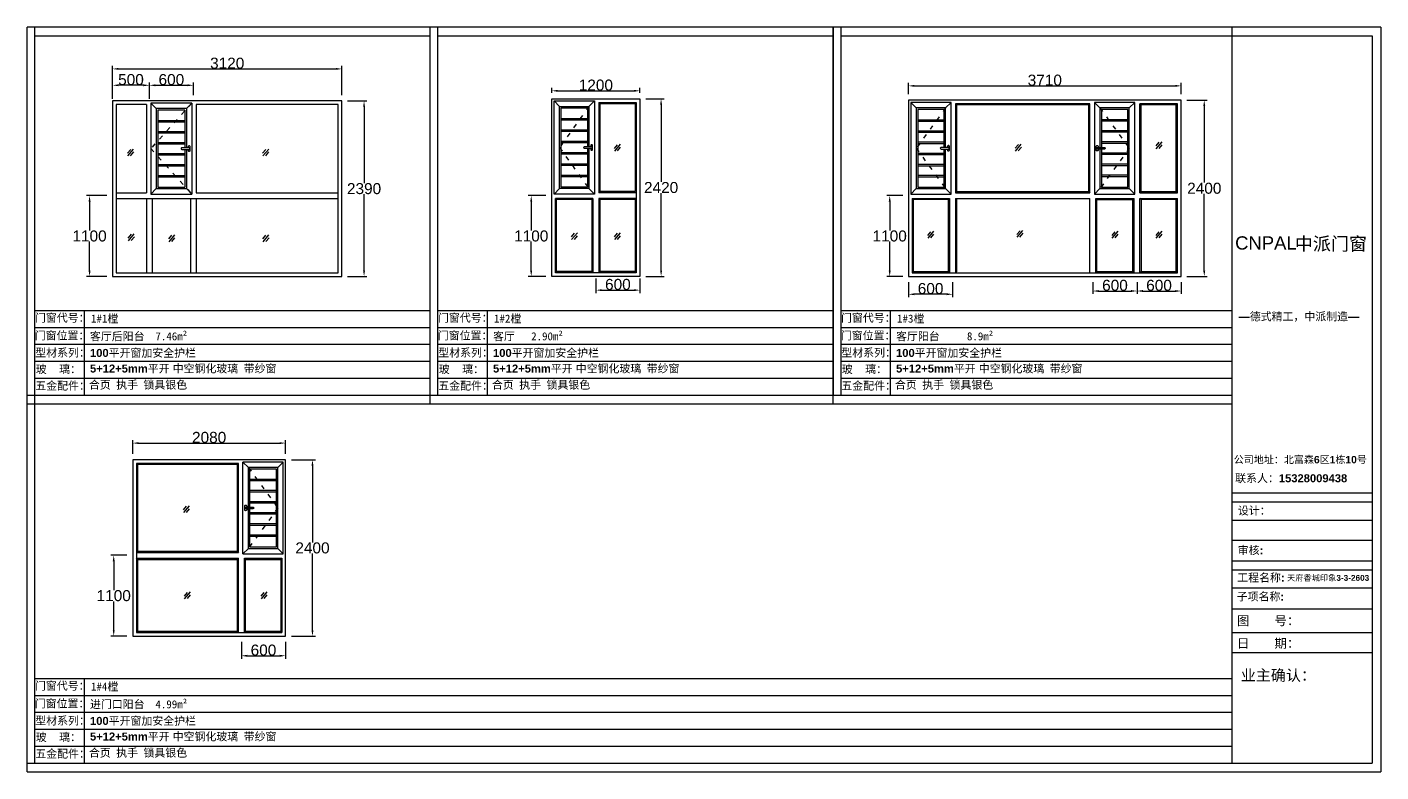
# Model space of a CAD drawing. Header units: inches. Extents: x -138455 to 599497, y -747149 to 13167.
# Drawn here: x 233715 to 252146, y -80210 to -70066 of the extents above; entities that cross this region are included whole.
import ezdxf

# ---------------------------------------------------------------- set-up
doc = ezdxf.new("R2010")
doc.units = ezdxf.units.IN
doc.header["$MEASUREMENT"] = 0
doc.header["$PDMODE"] = 35
doc.header["$PDSIZE"] = -3
doc.linetypes.add('ACAD_ISO03W100', pattern=[30, 12, -18])
doc.layers.add('0 @ 1', color=7, linetype='Continuous')
doc.styles.add('Annotative', font='arialbd.ttf')
doc.styles.add('MtXpl_', font='')
doc.styles.get("Standard").update_dxf_attribs({"font": 'arial.ttf'})
doc.styles.get('MtXpl_').set_extended_font_data('SimSun')
doc.dimstyles.get("Standard").update_dxf_attribs({"dimtxt": 80, "dimasz": 70, "dimexe": 40, "dimexo": 80, "dimgap": 0, "dimtad": 1, "dimtih": 1, "dimtoh": 1, "dimdec": 0, "dimzin": 0, "dimdsep": 46, "dimtxsty": 'Standard', "dimcen": 0.09, "dimadec": 0, "dimazin": 0, "dimtfac": 1, "dimtdec": 0, "dimtofl": 0, "dimtmove": 0, "dimatfit": 3, "dimfxl": 0, "dimtolj": 1, "dimtzin": 0, "dimarcsym": 0})

# ---------------------------------------------------------------- blocks, each defined once
blk = doc.blocks.new('*D153')
at = {"color": 0, "lineweight": -2, "transparency": 16777216}
for p, q in [((234799, -72362), (234525, -72362)), ((234565, -72442), (234565, -72835)), ((234565, -73382), (234565, -72988)), ((234799, -73462), (234525, -73462))]:
    blk.add_line(p, q, dxfattribs=at)
at = {"color": 0, "transparency": 16777216}
for points in [[(234552, -72442), (234579, -72442), (234565, -72362)], [(234552, -73382), (234579, -73382), (234565, -73462)]]:
    blk.add_solid(points, dxfattribs=at)
at = {"layer": 'Defpoints', "color": 0, "transparency": 16777216}
for p in [(234879, -72362), (234565, -73462), (234879, -73462)]:
    blk.add_point(p, dxfattribs=at)
at = {"color": 0, "transparency": 16777216, "insert": (234565, -72912), "char_height": 150, "attachment_point": 5}
blk.add_mtext('\\A1;1100', dxfattribs=at)
blk = doc.blocks.new('*D155')
at = {"color": 0, "lineweight": -2, "transparency": 16777216}
for p, q in [((235379, -70992), (235379, -70819)), ((235459, -70859), (235899, -70859)), ((235979, -70992), (235979, -70819))]:
    blk.add_line(p, q, dxfattribs=at)
at = {"color": 0, "transparency": 16777216}
for points in [[(235459, -70846), (235459, -70872), (235379, -70859)], [(235899, -70846), (235899, -70872), (235979, -70859)]]:
    blk.add_solid(points, dxfattribs=at)
at = {"layer": 'Defpoints', "color": 0, "transparency": 16777216}
for p in [(235979, -70859), (235379, -71072), (235979, -71072)]:
    blk.add_point(p, dxfattribs=at)
at = {"color": 0, "transparency": 16777216, "insert": (235679, -70782), "char_height": 150, "attachment_point": 5}
blk.add_mtext('\\A1;600', dxfattribs=at)
blk = doc.blocks.new('*D156')
at = {"color": 0, "lineweight": -2, "transparency": 16777216}
for p, q in [((234879, -70992), (234879, -70596)), ((234959, -70636), (237919, -70636)), ((237999, -70992), (237999, -70596))]:
    blk.add_line(p, q, dxfattribs=at)
at = {"color": 0, "transparency": 16777216}
for points in [[(234959, -70622), (234959, -70649), (234879, -70636)], [(237919, -70622), (237919, -70649), (237999, -70636)]]:
    blk.add_solid(points, dxfattribs=at)
at = {"layer": 'Defpoints', "color": 0, "transparency": 16777216}
for p in [(237999, -70636), (234879, -71072), (237999, -71072)]:
    blk.add_point(p, dxfattribs=at)
at = {"color": 0, "transparency": 16777216, "insert": (236439, -70559), "char_height": 150, "attachment_point": 5}
blk.add_mtext('\\A1;3120', dxfattribs=at)
blk = doc.blocks.new('*D154')
at = {"color": 0, "lineweight": -2, "transparency": 16777216}
for p, q in [((234879, -71042), (234879, -70819)), ((235299, -70859), (234959, -70859)), ((235379, -71042), (235379, -70819))]:
    blk.add_line(p, q, dxfattribs=at)
at = {"color": 0, "transparency": 16777216}
for points in [[(234959, -70846), (234959, -70872), (234879, -70859)], [(235299, -70846), (235299, -70872), (235379, -70859)]]:
    blk.add_solid(points, dxfattribs=at)
at = {"layer": 'Defpoints', "color": 0, "transparency": 16777216}
for p in [(234879, -70859), (234879, -71122), (235379, -71122)]:
    blk.add_point(p, dxfattribs=at)
at = {"color": 0, "transparency": 16777216, "insert": (235129, -70782), "char_height": 150, "attachment_point": 5}
blk.add_mtext('\\A1;500', dxfattribs=at)
blk = doc.blocks.new('123as')
at = {"color": 0}
for p, q in [((90189, 51387), (90252, 51462)), ((90194, 51330), (90312, 51470)), ((90251, 51335), (90314, 51410))]:
    blk.add_line(p, q, dxfattribs=at)
blk = doc.blocks.new('dzcs')
blk.add_lwpolyline([(142096, -3328), (142196, -3328, 0.414214), (142206, -3318), (142206, -3318, 0.414214), (142196, -3308), (142096, -3308, 0.414214), (142086, -3318), (142086, -3318, 0.414214)], format="xyb", close=True)
blk.add_lwpolyline([(142182, -3328), (142182, -3342, 0.414214), (142196, -3355), (142196, -3355, 0.414214), (142209, -3342), (142209, -3294, 0.414214), (142196, -3280), (142196, -3280, 0.414214), (142182, -3294), (142182, -3308)], format="xyb")
blk = doc.blocks.new('*D157')
at = {"color": 0, "lineweight": -2, "transparency": 16777216}
for p, q in [((238079, -71072), (238342, -71072)), ((238302, -71152), (238302, -72190)), ((238302, -73382), (238302, -72343)), ((238079, -73462), (238342, -73462))]:
    blk.add_line(p, q, dxfattribs=at)
at = {"color": 0, "transparency": 16777216}
for points in [[(238289, -71152), (238315, -71152), (238302, -71072)], [(238289, -73382), (238315, -73382), (238302, -73462)]]:
    blk.add_solid(points, dxfattribs=at)
at = {"layer": 'Defpoints', "color": 0, "transparency": 16777216}
for p in [(237999, -71072), (237999, -73462), (238302, -73462)]:
    blk.add_point(p, dxfattribs=at)
at = {"color": 0, "transparency": 16777216, "insert": (238302, -72267), "char_height": 150, "attachment_point": 5}
blk.add_mtext('\\A1;2390', dxfattribs=at)
blk = doc.blocks.new('*D158')
at = {"color": 0, "lineweight": -2, "transparency": 16777216}
for p, q in [((235153, -75880), (235153, -75692)), ((235233, -75732), (237153, -75732)), ((237233, -75880), (237233, -75692))]:
    blk.add_line(p, q, dxfattribs=at)
at = {"color": 0, "transparency": 16777216}
for points in [[(235233, -75719), (235233, -75745), (235153, -75732)], [(237153, -75719), (237153, -75745), (237233, -75732)]]:
    blk.add_solid(points, dxfattribs=at)
at = {"layer": 'Defpoints', "color": 0, "transparency": 16777216}
for p in [(237233, -75732), (235153, -75960), (237233, -75960)]:
    blk.add_point(p, dxfattribs=at)
at = {"color": 0, "transparency": 16777216, "insert": (236193, -75655), "char_height": 150, "attachment_point": 5}
blk.add_mtext('\\A1;2080', dxfattribs=at)
blk = doc.blocks.new('*D159')
at = {"color": 0, "lineweight": -2, "transparency": 16777216}
for p, q in [((236633, -78440), (236633, -78668)), ((237233, -78440), (237233, -78668)), ((236713, -78628), (237153, -78628))]:
    blk.add_line(p, q, dxfattribs=at)
at = {"color": 0, "transparency": 16777216}
for points in [[(236713, -78615), (236713, -78642), (236633, -78628)], [(237153, -78615), (237153, -78642), (237233, -78628)]]:
    blk.add_solid(points, dxfattribs=at)
at = {"layer": 'Defpoints', "color": 0, "transparency": 16777216}
for p in [(236633, -78360), (237233, -78360), (237233, -78628)]:
    blk.add_point(p, dxfattribs=at)
at = {"color": 0, "transparency": 16777216, "insert": (236933, -78552), "char_height": 150, "attachment_point": 5}
blk.add_mtext('\\A1;600', dxfattribs=at)
blk = doc.blocks.new('*D160')
at = {"color": 0, "lineweight": -2, "transparency": 16777216}
for p, q in [((237313, -75960), (237640, -75960)), ((237600, -76040), (237600, -77084)), ((237600, -78280), (237600, -77237)), ((237313, -78360), (237640, -78360))]:
    blk.add_line(p, q, dxfattribs=at)
at = {"color": 0, "transparency": 16777216}
for points in [[(237586, -76040), (237613, -76040), (237600, -75960)], [(237586, -78280), (237613, -78280), (237600, -78360)]]:
    blk.add_solid(points, dxfattribs=at)
at = {"layer": 'Defpoints', "color": 0, "transparency": 16777216}
for p in [(237233, -75960), (237233, -78360), (237600, -78360)]:
    blk.add_point(p, dxfattribs=at)
at = {"color": 0, "transparency": 16777216, "insert": (237600, -77160), "char_height": 150, "attachment_point": 5}
blk.add_mtext('\\A1;2400', dxfattribs=at)
blk = doc.blocks.new('*D161')
at = {"color": 0, "lineweight": -2, "transparency": 16777216}
for p, q in [((240858, -70962), (240858, -70894)), ((240938, -70934), (241978, -70934)), ((242058, -70962), (242058, -70894))]:
    blk.add_line(p, q, dxfattribs=at)
at = {"color": 0, "transparency": 16777216}
for points in [[(240938, -70921), (240938, -70947), (240858, -70934)], [(241978, -70921), (241978, -70947), (242058, -70934)]]:
    blk.add_solid(points, dxfattribs=at)
at = {"layer": 'Defpoints', "color": 0, "transparency": 16777216}
for p in [(242058, -70934), (240858, -71042), (242058, -71042)]:
    blk.add_point(p, dxfattribs=at)
at = {"color": 0, "transparency": 16777216, "insert": (241458, -70857), "char_height": 150, "attachment_point": 5}
blk.add_mtext('\\A1;1200', dxfattribs=at)
blk = doc.blocks.new('*D162')
at = {"color": 0, "lineweight": -2, "transparency": 16777216}
for p, q in [((242138, -71042), (242386, -71042)), ((242346, -71122), (242346, -72175)), ((242346, -73382), (242346, -72328)), ((242138, -73462), (242386, -73462))]:
    blk.add_line(p, q, dxfattribs=at)
at = {"color": 0, "transparency": 16777216}
for points in [[(242333, -71122), (242359, -71122), (242346, -71042)], [(242333, -73382), (242359, -73382), (242346, -73462)]]:
    blk.add_solid(points, dxfattribs=at)
at = {"layer": 'Defpoints', "color": 0, "transparency": 16777216}
for p in [(242058, -71042), (242058, -73462), (242346, -73462)]:
    blk.add_point(p, dxfattribs=at)
at = {"color": 0, "transparency": 16777216, "insert": (242346, -72252), "char_height": 150, "attachment_point": 5}
blk.add_mtext('\\A1;2420', dxfattribs=at)
blk = doc.blocks.new('*D163')
at = {"color": 0, "lineweight": -2, "transparency": 16777216}
for p, q in [((245715, -70982), (245715, -70827)), ((245795, -70867), (249345, -70867)), ((249425, -70982), (249425, -70827))]:
    blk.add_line(p, q, dxfattribs=at)
at = {"color": 0, "transparency": 16777216}
for points in [[(245795, -70853), (245795, -70880), (245715, -70867)], [(249345, -70853), (249345, -70880), (249425, -70867)]]:
    blk.add_solid(points, dxfattribs=at)
at = {"layer": 'Defpoints', "color": 0, "transparency": 16777216}
for p in [(249425, -70867), (245715, -71062), (249425, -71062)]:
    blk.add_point(p, dxfattribs=at)
at = {"color": 0, "transparency": 16777216, "insert": (247570, -70790), "char_height": 150, "attachment_point": 5}
blk.add_mtext('\\A1;3710', dxfattribs=at)
blk = doc.blocks.new('*D164')
at = {"color": 0, "lineweight": -2, "transparency": 16777216}
for p, q in [((245635, -72362), (245418, -72362)), ((245458, -72442), (245458, -72835)), ((245458, -73382), (245458, -72988)), ((245635, -73462), (245418, -73462))]:
    blk.add_line(p, q, dxfattribs=at)
at = {"color": 0, "transparency": 16777216}
for points in [[(245445, -72442), (245472, -72442), (245458, -72362)], [(245445, -73382), (245472, -73382), (245458, -73462)]]:
    blk.add_solid(points, dxfattribs=at)
at = {"layer": 'Defpoints', "color": 0, "transparency": 16777216}
for p in [(245715, -72362), (245458, -73462), (245715, -73462)]:
    blk.add_point(p, dxfattribs=at)
at = {"color": 0, "transparency": 16777216, "insert": (245458, -72912), "char_height": 150, "attachment_point": 5}
blk.add_mtext('\\A1;1100', dxfattribs=at)
blk = doc.blocks.new('*D165')
at = {"color": 0, "lineweight": -2, "transparency": 16777216}
for p, q in [((240778, -72362), (240538, -72362)), ((240578, -72442), (240578, -72835)), ((240578, -73382), (240578, -72988)), ((240778, -73462), (240538, -73462))]:
    blk.add_line(p, q, dxfattribs=at)
at = {"color": 0, "transparency": 16777216}
for points in [[(240565, -72442), (240591, -72442), (240578, -72362)], [(240565, -73382), (240591, -73382), (240578, -73462)]]:
    blk.add_solid(points, dxfattribs=at)
at = {"layer": 'Defpoints', "color": 0, "transparency": 16777216}
for p in [(240858, -72362), (240578, -73462), (240858, -73462)]:
    blk.add_point(p, dxfattribs=at)
at = {"color": 0, "transparency": 16777216, "insert": (240578, -72912), "char_height": 150, "attachment_point": 5}
blk.add_mtext('\\A1;1100', dxfattribs=at)
blk = doc.blocks.new('*D166')
at = {"color": 0, "lineweight": -2, "transparency": 16777216}
for p, q in [((245715, -73542), (245715, -73745)), ((246235, -73705), (245795, -73705)), ((246315, -73542), (246315, -73745))]:
    blk.add_line(p, q, dxfattribs=at)
at = {"color": 0, "transparency": 16777216}
for points in [[(245795, -73692), (245795, -73718), (245715, -73705)], [(246235, -73692), (246235, -73718), (246315, -73705)]]:
    blk.add_solid(points, dxfattribs=at)
at = {"layer": 'Defpoints', "color": 0, "transparency": 16777216}
for p in [(245715, -73462), (246315, -73462), (245715, -73705)]:
    blk.add_point(p, dxfattribs=at)
at = {"color": 0, "transparency": 16777216, "insert": (246015, -73628), "char_height": 150, "attachment_point": 5}
blk.add_mtext('\\A1;600', dxfattribs=at)
blk = doc.blocks.new('*D167')
at = {"color": 0, "lineweight": -2, "transparency": 16777216}
for p, q in [((241458, -73492), (241458, -73689)), ((242058, -73492), (242058, -73689)), ((241538, -73649), (241978, -73649))]:
    blk.add_line(p, q, dxfattribs=at)
at = {"color": 0, "transparency": 16777216}
for points in [[(241538, -73636), (241538, -73662), (241458, -73649)], [(241978, -73636), (241978, -73662), (242058, -73649)]]:
    blk.add_solid(points, dxfattribs=at)
at = {"layer": 'Defpoints', "color": 0, "transparency": 16777216}
for p in [(241458, -73412), (242058, -73412), (242058, -73649)]:
    blk.add_point(p, dxfattribs=at)
at = {"color": 0, "transparency": 16777216, "insert": (241758, -73572), "char_height": 150, "attachment_point": 5}
blk.add_mtext('\\A1;600', dxfattribs=at)
blk = doc.blocks.new('*D168')
at = {"color": 0, "lineweight": -2, "transparency": 16777216}
for p, q in [((248825, -73542), (248825, -73701)), ((248905, -73661), (249345, -73661)), ((249425, -73542), (249425, -73701))]:
    blk.add_line(p, q, dxfattribs=at)
at = {"color": 0, "transparency": 16777216}
for points in [[(248905, -73647), (248905, -73674), (248825, -73661)], [(249345, -73647), (249345, -73674), (249425, -73661)]]:
    blk.add_solid(points, dxfattribs=at)
at = {"layer": 'Defpoints', "color": 0, "transparency": 16777216}
for p in [(248825, -73462), (249425, -73462), (249425, -73661)]:
    blk.add_point(p, dxfattribs=at)
at = {"color": 0, "transparency": 16777216, "insert": (249125, -73584), "char_height": 150, "attachment_point": 5}
blk.add_mtext('\\A1;600', dxfattribs=at)
blk = doc.blocks.new('*D169')
at = {"color": 0, "lineweight": -2, "transparency": 16777216}
for p, q in [((248225, -73542), (248225, -73701)), ((248305, -73661), (248745, -73661)), ((248825, -73542), (248825, -73701))]:
    blk.add_line(p, q, dxfattribs=at)
at = {"color": 0, "transparency": 16777216}
for points in [[(248305, -73647), (248305, -73674), (248225, -73661)], [(248745, -73647), (248745, -73674), (248825, -73661)]]:
    blk.add_solid(points, dxfattribs=at)
at = {"layer": 'Defpoints', "color": 0, "transparency": 16777216}
for p in [(248225, -73462), (248825, -73462), (248825, -73661)]:
    blk.add_point(p, dxfattribs=at)
at = {"color": 0, "transparency": 16777216, "insert": (248525, -73584), "char_height": 150, "attachment_point": 5}
blk.add_mtext('\\A1;600', dxfattribs=at)
blk = doc.blocks.new('*D170')
at = {"color": 0, "lineweight": -2, "transparency": 16777216}
for p, q in [((249505, -71062), (249781, -71062)), ((249741, -71142), (249741, -72185)), ((249741, -73382), (249741, -72338)), ((249505, -73462), (249781, -73462))]:
    blk.add_line(p, q, dxfattribs=at)
at = {"color": 0, "transparency": 16777216}
for points in [[(249727, -71142), (249754, -71142), (249741, -71062)], [(249727, -73382), (249754, -73382), (249741, -73462)]]:
    blk.add_solid(points, dxfattribs=at)
at = {"layer": 'Defpoints', "color": 0, "transparency": 16777216}
for p in [(249425, -71062), (249425, -73462), (249741, -73462)]:
    blk.add_point(p, dxfattribs=at)
at = {"color": 0, "transparency": 16777216, "insert": (249741, -72262), "char_height": 150, "attachment_point": 5}
blk.add_mtext('\\A1;2400', dxfattribs=at)
blk = doc.blocks.new('*D171')
at = {"color": 0, "lineweight": -2, "transparency": 16777216}
for p, q in [((235073, -77260), (234854, -77260)), ((234894, -77340), (234894, -77734)), ((234894, -78280), (234894, -77887)), ((235073, -78360), (234854, -78360))]:
    blk.add_line(p, q, dxfattribs=at)
at = {"color": 0, "transparency": 16777216}
for points in [[(234881, -77340), (234907, -77340), (234894, -77260)], [(234881, -78280), (234907, -78280), (234894, -78360)]]:
    blk.add_solid(points, dxfattribs=at)
at = {"layer": 'Defpoints', "color": 0, "transparency": 16777216}
for p in [(235153, -77260), (234894, -78360), (235153, -78360)]:
    blk.add_point(p, dxfattribs=at)
at = {"color": 0, "transparency": 16777216, "insert": (234894, -77810), "char_height": 150, "attachment_point": 5}
blk.add_mtext('\\A1;1100', dxfattribs=at)
blk = doc.blocks.new('nn1212')
for p, q in [((239321.9, -70066), (233714.5, -70066)), ((233714.5, -75198.7), (233714.5, -70066)), ((233817.2, -70066), (233817.2, -75077.6)), ((233817.2, -70186.6), (239201.4, -70186.6)), ((244808.8, -70066), (239201.4, -70066)), ((239201.4, -75198.7), (239201.4, -70066)), ((239304.2, -70066), (239304.2, -75077.6)), ((239304.2, -70186.6), (244688.3, -70186.6)), ((252145.7, -70066), (244688.3, -70066)), ((244688.3, -75198.7), (244688.3, -70066)), ((244688.3, -70066), (244688.3, -75077.6)), ((244791.1, -70066), (244791.1, -75077.6)), ((244791.1, -70186.6), (252025.2, -70186.6)), ((250115, -70066), (250115, -80089.2)), ((252025.2, -70186.6), (252025.2, -80089.2)), ((252145.7, -70066), (252145.7, -80210.2)), ((237998.6, -71071.5), (234878.6, -71071.5)), ((234878.6, -71071.5), (234878.6, -73461.5)), ((235338.6, -71121.5), (234928.6, -71121.5)), ((234928.6, -71121.5), (234928.6, -73411.5)), ((235338.6, -71121.5), (235338.6, -72321.5)), ((235958.6, -71101.5), (235398.6, -71101.5)), ((235398.6, -71101.5), (235398.6, -72341.5)), ((235473.6, -71176.5), (235398.6, -71101.5)), ((235883.6, -71176.5), (235958.6, -71101.5)), ((235958.6, -71101.5), (235958.6, -72341.5)), ((237948.6, -71121.5), (236018.6, -71121.5)), ((236018.6, -71121.5), (236018.6, -72321.5)), ((237948.6, -73411.5), (237948.6, -71121.5)), ((237998.6, -73461.5), (237998.6, -71071.5)), ((240858.5, -73461.5), (240858.5, -71041.5)), ((240858.5, -71041.5), (242058.5, -71041.5)), ((240888.5, -72341.5), (240888.5, -71071.5)), ((240888.5, -71071.5), (241438.5, -71071.5)), ((240963.5, -71146.5), (240888.5, -71071.5)), ((241363.5, -71146.5), (241438.5, -71071.5)), ((241438.5, -71071.5), (241438.5, -72341.5)), ((241498.5, -71091.5), (242008.5, -71091.5)), ((241498.5, -71091.5), (241498.5, -72321.5)), ((241513.5, -71106.5), (241993.5, -71106.5)), ((241513.5, -71106.5), (241513.5, -72306.5)), ((241993.5, -71106.5), (241993.5, -72306.5)), ((242008.5, -71091.5), (242008.5, -73411.5)), ((242058.5, -71041.5), (242058.5, -73461.5)), ((249424.6, -71061.5), (245714.6, -71061.5)), ((245714.6, -71061.5), (245714.6, -73461.5)), ((245819.6, -71166.5), (245744.6, -71091.5)), ((246219.6, -71166.5), (246294.6, -71091.5)), ((246354.6, -71111.5), (246354.6, -72321.5)), ((248184.6, -71111.5), (246354.6, -71111.5)), ((246369.6, -71126.5), (246354.6, -71111.5)), ((248169.6, -71126.5), (248184.6, -71111.5)), ((248184.6, -72321.5), (248184.6, -71111.5)), ((248319.6, -71166.5), (248244.6, -71091.5)), ((248719.6, -71166.5), (248794.6, -71091.5)), ((249374.6, -71111.5), (248864.6, -71111.5)), ((248864.6, -72321.5), (248864.6, -71111.5)), ((248879.6, -71126.5), (248864.6, -71111.5)), ((249359.6, -71126.5), (248879.6, -71126.5)), ((248879.6, -72306.5), (248879.6, -71126.5)), ((249359.6, -71126.5), (249374.6, -71111.5)), ((249359.6, -72306.5), (249359.6, -71126.5)), ((249374.6, -72321.5), (249374.6, -71111.5)), ((249424.6, -73461.5), (249424.6, -71061.5)), ((235883.6, -71176.5), (235473.6, -71176.5)), ((235473.6, -71176.5), (235473.6, -72266.5)), ((235863.6, -71196.5), (235493.6, -71196.5)), ((235493.6, -71196.5), (235493.6, -72246.5)), ((235863.6, -71196.5), (235863.6, -71711.5)), ((235883.6, -71176.5), (235883.6, -71711.5)), ((240963.5, -72266.5), (240963.5, -71146.5)), ((240963.5, -71146.5), (241363.5, -71146.5)), ((240983.5, -72246.5), (240983.5, -71166.5)), ((240983.5, -71166.5), (241343.5, -71166.5)), ((240983.5, -71310.8), (241343.5, -71310.8)), ((241343.5, -71166.5), (241343.5, -71696.5)), ((241363.5, -71146.5), (241363.5, -71696.5)), ((246199.6, -71186.5), (245839.6, -71186.5)), ((245839.6, -71186.5), (245839.6, -72246.5)), ((245839.6, -71328), (246199.6, -71328)), ((246199.6, -71706.5), (246199.6, -71186.5)), ((248699.6, -71328), (248339.6, -71328)), ((235493.6, -71336.5), (235863.6, -71336.5)), ((235493.6, -71356.5), (235863.6, -71356.5)), ((235493.6, -71486.5), (235863.6, -71486.5)), ((235493.6, -71506.5), (235863.6, -71506.5)), ((240983.5, -71330.8), (241343.5, -71330.8)), ((240983.5, -71465.1), (241343.5, -71465.1)), ((240983.5, -71485.1), (241343.5, -71485.1)), ((245839.6, -71348), (246199.6, -71348)), ((245839.6, -71479.4), (246199.6, -71479.4)), ((245839.6, -71499.4), (246199.6, -71499.4)), ((248699.6, -71348), (248339.6, -71348)), ((248699.6, -71479.4), (248339.6, -71479.4)), ((248699.6, -71499.4), (248339.6, -71499.4)), ((235493.6, -71636.5), (235863.6, -71636.5)), ((235493.6, -71656.5), (235863.6, -71656.5)), ((240983.5, -71619.4), (241343.5, -71619.4)), ((240983.5, -71639.4), (241343.5, -71639.4)), ((245839.6, -71630.8), (246199.6, -71630.8)), ((245839.6, -71650.8), (246199.6, -71650.8)), ((248699.6, -71630.8), (248339.6, -71630.8)), ((248699.6, -71650.8), (248339.6, -71650.8)), ((235493.6, -71786.5), (235863.6, -71786.5)), ((235493.6, -71806.5), (235863.6, -71806.5)), ((235863.6, -71731.5), (235863.6, -72246.5)), ((235883.6, -71731.5), (235883.6, -72266.5)), ((240983.5, -71773.7), (241343.5, -71773.7)), ((240983.5, -71793.7), (241343.5, -71793.7)), ((241343.5, -71716.5), (241343.5, -72246.5)), ((241363.5, -71716.5), (241363.5, -72266.5)), ((245839.6, -71782.3), (246199.6, -71782.3)), ((245839.6, -71802.3), (246199.6, -71802.3)), ((246199.6, -72246.5), (246199.6, -71726.5)), ((248699.6, -71782.3), (248339.6, -71782.3)), ((248699.6, -71802.3), (248339.6, -71802.3)), ((235493.6, -71936.5), (235863.6, -71936.5)), ((235493.6, -71956.5), (235863.6, -71956.5)), ((240983.5, -71928), (241343.5, -71928)), ((240983.5, -71948), (241343.5, -71948)), ((245839.6, -71933.7), (246199.6, -71933.7)), ((245839.6, -71953.7), (246199.6, -71953.7)), ((248699.6, -71933.7), (248339.6, -71933.7)), ((248699.6, -71953.7), (248339.6, -71953.7)), ((235493.6, -72086.5), (235863.6, -72086.5)), ((235493.6, -72106.5), (235863.6, -72106.5)), ((235493.6, -72246.5), (235863.6, -72246.5)), ((240983.5, -72082.3), (241343.5, -72082.3)), ((240983.5, -72102.3), (241343.5, -72102.3)), ((241343.5, -72246.5), (240983.5, -72246.5)), ((245839.6, -72085.1), (246199.6, -72085.1)), ((245839.6, -72105.1), (246199.6, -72105.1)), ((245839.6, -72246.5), (246199.6, -72246.5)), ((248699.6, -72085.1), (248339.6, -72085.1)), ((248699.6, -72105.1), (248339.6, -72105.1)), ((234928.6, -72321.5), (235338.6, -72321.5)), ((234928.6, -72401.5), (237948.6, -72401.5)), ((235338.6, -72401.5), (235338.6, -73411.5)), ((235473.6, -72266.5), (235398.6, -72341.5)), ((235398.6, -72341.5), (235958.6, -72341.5)), ((235418.6, -72401.5), (235418.6, -73411.5)), ((235473.6, -72266.5), (235883.6, -72266.5)), ((235883.6, -72266.5), (235958.6, -72341.5)), ((235938.6, -72401.5), (235938.6, -73411.5)), ((236018.6, -72321.5), (237948.6, -72321.5)), ((236018.6, -72401.5), (236018.6, -73411.5)), ((240963.5, -72266.5), (240888.5, -72341.5)), ((241438.5, -72341.5), (240888.5, -72341.5)), ((241418.5, -72401.5), (240908.5, -72401.5)), ((240908.5, -73411.5), (240908.5, -72401.5)), ((240923.5, -72416.5), (240908.5, -72401.5)), ((241403.5, -72416.5), (240923.5, -72416.5)), ((240923.5, -73396.5), (240923.5, -72416.5)), ((241363.5, -72266.5), (240963.5, -72266.5)), ((241363.5, -72266.5), (241438.5, -72341.5)), ((241403.5, -72416.5), (241418.5, -72401.5)), ((241403.5, -72416.5), (241403.5, -73396.5)), ((241418.5, -72401.5), (241418.5, -73411.5)), ((242008.5, -72321.5), (241498.5, -72321.5)), ((242008.5, -72401.5), (241498.5, -72401.5)), ((241498.5, -72401.5), (241498.5, -73411.5)), ((241513.5, -72416.5), (241498.5, -72401.5)), ((241993.5, -72306.5), (241513.5, -72306.5)), ((241993.5, -72416.5), (241513.5, -72416.5)), ((241513.5, -72416.5), (241513.5, -73396.5)), ((241993.5, -72416.5), (242008.5, -72401.5)), ((241993.5, -72416.5), (241993.5, -73396.5)), ((245819.6, -72266.5), (245744.6, -72341.5)), ((245764.6, -72401.5), (246274.6, -72401.5)), ((245764.6, -72401.5), (245764.6, -73411.5)), ((245779.6, -72416.5), (245764.6, -72401.5)), ((246219.6, -72266.5), (246294.6, -72341.5)), ((246259.6, -72416.5), (246274.6, -72401.5)), ((246274.6, -72401.5), (246274.6, -73411.5)), ((246369.6, -72306.5), (246354.6, -72321.5)), ((246354.6, -72321.5), (248184.6, -72321.5)), ((246354.6, -72401.5), (248184.6, -72401.5)), ((246354.6, -72401.5), (246354.6, -73411.5)), ((246369.6, -72416.5), (246354.6, -72401.5)), ((246369.6, -72416.5), (246369.6, -73396.5)), ((248169.6, -72306.5), (248184.6, -72321.5)), ((248184.6, -73411.5), (248184.6, -72401.5)), ((248319.6, -72266.5), (248244.6, -72341.5)), ((248264.6, -72401.5), (248784.6, -72401.5)), ((248264.6, -73411.5), (248264.6, -72401.5)), ((248279.6, -72416.5), (248264.6, -72401.5)), ((248279.6, -72416.5), (248769.6, -72416.5)), ((248279.6, -73396.5), (248279.6, -72416.5)), ((248719.6, -72266.5), (248794.6, -72341.5)), ((248769.6, -72416.5), (248784.6, -72401.5)), ((248769.6, -73396.5), (248769.6, -72416.5)), ((248784.6, -73411.5), (248784.6, -72401.5)), ((248879.6, -72306.5), (248864.6, -72321.5)), ((248864.6, -72321.5), (249374.6, -72321.5)), ((248864.6, -72401.5), (249374.6, -72401.5)), ((248864.6, -73411.5), (248864.6, -72401.5)), ((248879.6, -72416.5), (248864.6, -72401.5)), ((248879.6, -72306.5), (249359.6, -72306.5)), ((249359.6, -72306.5), (249374.6, -72321.5)), ((249359.6, -72416.5), (249374.6, -72401.5)), ((249374.6, -73411.5), (249374.6, -72401.5)), ((234878.6, -73461.5), (237998.6, -73461.5)), ((234928.6, -73411.5), (237948.6, -73411.5)), ((242058.5, -73461.5), (240858.5, -73461.5)), ((240923.5, -73396.5), (240908.5, -73410.9)), ((242008.5, -73411.5), (240908.5, -73411.5)), ((241403.5, -73396.5), (240923.5, -73396.5)), ((241403.5, -73396.5), (241418.5, -73411.5)), ((241513.5, -73396.5), (241498.5, -73411.5)), ((241993.5, -73396.5), (241513.5, -73396.5)), ((241993.5, -73396.5), (242008.5, -73411.5)), ((245714.6, -73461.5), (249424.6, -73461.5)), ((245779.6, -73396.5), (245764.6, -73411.5)), ((245764.6, -73411.5), (249374.6, -73411.5)), ((246259.6, -73396.5), (246274.6, -73411.5)), ((246369.6, -73396.5), (246354.6, -73411.5)), ((248279.6, -73396.5), (248264.6, -73411.5)), ((248279.6, -73396.5), (248769.6, -73396.5)), ((248769.6, -73396.5), (248784.6, -73411.5)), ((248879.6, -73396.5), (248864.6, -73411.5)), ((249359.6, -73396.5), (249374.6, -73411.5)), ((233817.2, -73925.2), (239201.4, -73925.2)), ((234489.8, -73925.2), (234489.8, -75077.6)), ((239304.2, -73925.2), (244688.3, -73925.2)), ((239976.7, -73925.2), (239976.7, -75077.6)), ((244791.1, -73925.2), (250115, -73925.2)), ((245463.6, -73925.2), (245463.6, -75077.6)), ((233817.2, -74155.7), (239201.4, -74155.7)), ((239304.2, -74155.7), (244688.3, -74155.7)), ((244791.1, -74155.7), (250115, -74155.7)), ((233817.2, -74386.2), (239201.4, -74386.2)), ((239304.2, -74386.2), (244688.3, -74386.2)), ((244791.1, -74386.2), (250115, -74386.2)), ((233817.2, -74616.6), (239201.4, -74616.6)), ((239304.2, -74616.6), (244688.3, -74616.6)), ((244791.1, -74616.6), (250115, -74616.6)), ((233817.2, -74847.1), (239201.4, -74847.1)), ((239304.2, -74847.1), (244688.3, -74847.1)), ((244791.1, -74847.1), (250115, -74847.1)), ((233714.5, -75077.6), (239201.4, -75077.6)), ((233714.5, -80210.2), (233714.5, -75077.6)), ((233714.5, -75198.7), (239201.4, -75198.7)), ((233817.2, -75077.6), (233817.2, -80089.2)), ((239201.4, -75077.6), (244688.3, -75077.6)), ((239201.4, -75198.7), (244688.3, -75198.7)), ((244688.3, -75077.6), (250115, -75077.6)), ((244688.3, -75198.7), (250115, -75198.7)), ((244791.1, -75077.6), (244808.8, -75077.6)), ((237233.1, -75960.4), (235153.1, -75960.4)), ((235153.1, -75960.4), (235153.1, -78360.4)), ((236593.1, -76010.4), (235203.1, -76010.4)), ((235203.1, -76010.4), (235203.1, -78310.4)), ((235218.1, -76025.4), (235203.1, -76010.4)), ((236578.1, -76025.4), (235218.1, -76025.4)), ((235218.1, -76025.4), (235218.1, -77205.4)), ((236578.1, -76025.4), (236593.1, -76010.4)), ((236578.1, -77205.4), (236578.1, -76025.4)), ((236593.1, -77220.4), (236593.1, -76010.4)), ((236653.1, -77240.4), (236653.1, -75990.4)), ((237203.1, -75990.4), (236653.1, -75990.4)), ((236728.1, -76065.4), (236653.1, -75990.4)), ((236728.1, -76605.4), (236728.1, -76065.4)), ((237128.1, -76065.4), (236728.1, -76065.4)), ((236748.1, -76605.4), (236748.1, -76085.4)), ((237108.1, -76085.4), (236748.1, -76085.4)), ((237108.1, -77145.4), (237108.1, -76085.4)), ((237128.1, -76065.4), (237203.1, -75990.4)), ((237128.1, -77165.4), (237128.1, -76065.4)), ((237203.1, -77240.4), (237203.1, -75990.4)), ((237233.1, -78360.4), (237233.1, -75960.4)), ((237108.1, -76226.8), (236748.1, -76226.8)), ((237108.1, -76246.8), (236748.1, -76246.8)), ((237108.1, -76378.3), (236748.1, -76378.3)), ((237108.1, -76398.3), (236748.1, -76398.3)), ((250115, -76410.6), (252025.2, -76410.6)), ((236728.1, -77165.4), (236728.1, -76625.4)), ((237108.1, -76529.7), (236748.1, -76529.7)), ((237108.1, -76549.7), (236748.1, -76549.7)), ((236748.1, -77145.4), (236748.1, -76625.4)), ((250115, -76531.1), (252025.2, -76531.1)), ((237108.1, -76681.1), (236748.1, -76681.1)), ((237108.1, -76701.1), (236748.1, -76701.1)), ((237108.1, -76832.5), (236748.1, -76832.5)), ((237108.1, -76852.5), (236748.1, -76852.5)), ((250115, -76779.7), (252025.2, -76779.7)), ((237108.1, -76984), (236748.1, -76984)), ((237108.1, -77004), (236748.1, -77004)), ((235218.1, -77205.4), (235203.1, -77220.4)), ((235203.1, -77220.4), (236593.1, -77220.4)), ((235218.1, -77205.4), (236578.1, -77205.4)), ((236578.1, -77205.4), (236593.1, -77220.4)), ((236728.1, -77165.4), (236653.1, -77240.4)), ((236728.1, -77165.4), (237128.1, -77165.4)), ((236748.1, -77145.4), (237108.1, -77145.4)), ((237128.1, -77165.4), (237203.1, -77240.4)), ((250115, -77056), (252025.2, -77056)), ((235203.1, -77300.4), (236593.1, -77300.4)), ((235218.1, -77315.4), (235203.1, -77300.4)), ((235218.1, -77315.4), (236578.1, -77315.4)), ((235218.1, -77315.4), (235218.1, -78295.4)), ((236578.1, -77315.4), (236593.1, -77300.4)), ((236578.1, -78295.4), (236578.1, -77315.4)), ((236593.1, -78310.4), (236593.1, -77300.4)), ((236653.1, -77240.4), (237203.1, -77240.4)), ((236673.1, -77300.4), (237183.1, -77300.4)), ((236673.1, -78310.4), (236673.1, -77300.4)), ((236688.1, -77315.4), (236673.1, -77300.4)), ((236688.1, -77315.4), (237168.1, -77315.4)), ((236688.1, -78295.4), (236688.1, -77315.4)), ((237168.1, -77315.4), (237183.1, -77300.4)), ((237168.1, -77315.4), (237168.1, -78295.4)), ((237183.1, -77300.4), (237183.1, -78310.4)), ((250115, -77336.8), (252025.2, -77336.8)), ((250115, -77457.3), (252025.2, -77457.3)), ((250115, -77701.1), (252025.2, -77701.1)), ((250115, -77986.8), (252025.2, -77986.8)), ((235203.1, -78310.4), (237183.1, -78310.4)), ((235218.1, -78295.4), (236578.1, -78295.4)), ((236578.1, -78295.4), (236593.1, -78310.4)), ((236688.1, -78295.4), (236673.1, -78310.4)), ((236688.1, -78295.4), (237168.1, -78295.4)), ((237168.1, -78295.4), (237183.1, -78310.4)), ((250115, -78311.2), (252025.2, -78311.2)), ((235153.1, -78360.4), (237233.1, -78360.4)), ((250115, -78584.5), (252025.2, -78584.5)), ((233817.2, -78936.8), (250115, -78936.8)), ((234489.8, -78936.8), (234489.8, -80089.2)), ((233817.2, -79167.2), (250115, -79167.2)), ((233817.2, -79397.7), (250115, -79397.7)), ((233817.2, -79628.2), (250115, -79628.2)), ((233817.2, -79858.7), (250115, -79858.7)), ((233714.5, -80089.2), (252025.2, -80089.2)), ((233714.5, -80210.2), (239201.4, -80210.2)), ((239201.4, -80210.2), (244688.3, -80210.2)), ((239201.4, -80210.2), (252145.7, -80210.2))]:
    blk.add_line(p, q)
at = {"linetype": 'ACAD_ISO03W100', "ltscale": 5}
for points in [[(235958.6, -71101.5), (235398.6, -71721.5), (235958.6, -72341.5)], [(241363.5, -71146.5), (240963.5, -71706.5), (241363.5, -72266.5)], [(246219.6, -71166.5), (245819.6, -71716.5), (246219.6, -72266.5)], [(248319.6, -71166.5), (248719.6, -71716.5), (248319.6, -72266.5)], [(236728.1, -76065.4), (237128.1, -76615.4), (236728.1, -77165.4)]]:
    blk.add_lwpolyline(points, dxfattribs=at)
for points in [[(246294.6, -72341.5), (246294.6, -71091.5), (245744.6, -71091.5), (245744.6, -72341.5)], [(248169.6, -72306.5), (248169.6, -71126.5), (246369.6, -71126.5), (246369.6, -72306.5)], [(248244.6, -72341.5), (248794.6, -72341.5), (248794.6, -71091.5), (248244.6, -71091.5)], [(246259.6, -72416.5), (245779.6, -72416.5), (245779.6, -73396.5), (246259.6, -73396.5)], [(248879.6, -73396.5), (249359.6, -73396.5), (249359.6, -72416.5), (248879.6, -72416.5)]]:
    blk.add_lwpolyline(points, close=True)
for points in [[(246219.6, -71706.5), (246219.6, -71166.5), (245819.6, -71166.5), (245819.6, -72266.5), (246219.6, -72266.5), (246219.6, -71726.5)], [(248319.6, -71726.5), (248319.6, -72266.5), (248719.6, -72266.5), (248719.6, -71166.5), (248319.6, -71166.5), (248319.6, -71706.5)], [(248339.6, -71726.5), (248339.6, -72246.5), (248699.6, -72246.5), (248699.6, -71186.5), (248339.6, -71186.5), (248339.6, -71706.5)]]:
    blk.add_lwpolyline(points)
for p in [(93725.4, -68403.8), (99205.3, -68388.8), (104061.3, -68398.8)]:
    blk.add_blockref('dzcs', p)
at = {"xscale": 0.6684526412304121, "yscale": 0.6684526412304121, "zscale": 0.6684526412304121}
for p in [(181423.7, -106067.8), (186880.6, -106067.2), (188797.6, -106035.4), (174796, -106132.5), (176634.4, -106132.5), (174805.1, -107288.6), (175357.5, -107300.4), (176638, -107300.4), (180837.2, -107272.3), (181423.7, -107272.3), (185690.1, -107253.1), (186903.2, -107240.2), (188198.7, -107253.1), (188797.6, -107253.1), (175557.2, -110991), (175568.8, -112164.8), (176613.8, -112164.9)]:
    blk.add_blockref('123as', p, dxfattribs=at)
at = {"xscale": -1}
for p in [(390477.8, -68398.8), (378886.3, -73297.6)]:
    blk.add_blockref('dzcs', p, dxfattribs=at)
blk.add_text('CNPAL', height=180).set_placement((250160.6, -73095.7))
at = {"style": 'MtXpl_'}
for s, height, p in [('中派门窗', 180, (250973.6, -73107.3)), ('图    号：', 124.96, (250185.6, -78212.1)), ('日    期：', 124.96, (250185.6, -78520.7)), ('业主确认：', 150, (250238.2, -78969))]:
    blk.add_text(s, height=height, dxfattribs=at).set_placement(p)
at = {"layer": '0 @ 1', "style": 'Annotative'}
for s, height, p in [('门窗代号：', 108.96, (233821.4, -74080.5)), ('门窗代号：', 108.96, (239308.4, -74080.5)), ('门窗代号：', 108.96, (244795.3, -74080.5)), ('—德式精工，中派制造—', 108.956, (250208.1, -74062.2)), ('门窗位置：', 108.96, (233819.1, -74321.6)), ('门窗位置：', 108.96, (239306, -74321.6)), ('门窗位置：', 108.96, (244792.9, -74321.6)), ('型材系列：', 108.96, (233825.9, -74554.8)), ('型材系列：', 108.96, (239312.9, -74554.8)), ('型材系列：', 108.96, (244799.8, -74554.8)), ('玻    璃：', 108.96, (233833, -74779.9)), ('玻    璃：', 108.96, (239319.9, -74779.9)), ('玻    璃：', 108.96, (244806.8, -74779.9)), ('五金配件：', 108.96, (233826.2, -75005.3)), ('五金配件：', 108.96, (239313.1, -75005.3)), ('五金配件：', 108.96, (244800, -75005.3)), ('公司地址：北富森6区1栋10号', 100, (250142.9, -76007)), ('联系人：15328009438', 108.956, (250161.7, -76265.1)), ('设计：', 108.96, (250198.1, -76706.5)), ('审核:', 108.96, (250196.5, -77245.6)), ('工程名称:', 108.96, (250189.5, -77618.5)), ('天府香城印象3-3-2603', 80, (250867.3, -77607.5)), ('子项名称:', 108.96, (250183, -77876.4)), ('门窗代号：', 108.96, (233821.4, -79092.1)), ('门窗位置：', 108.96, (233819.1, -79333.2)), ('型材系列：', 108.96, (233825.9, -79566.4)), ('玻    璃：', 108.96, (233833, -79791.5)), ('五金配件：', 108.96, (233826.2, -80016.8))]:
    blk.add_text(s, height=height, dxfattribs=at).set_placement(p)
at = {"layer": '0 @ 1', "char_height": 108.956, "attachment_point": 1, "style": 'Annotative'}
for s, width, insert in [('{\\fSimSun|b1|i0|c134|p2;1#1樘}', 4396.385, (234585.1, -73981.9)), ('{\\fSimSun|b1|i0|c134|p2;1#2樘}', 4396.385, (240072, -73981.9)), ('{\\fSimSun|b1|i0|c134|p2;1#3樘}', 4396.385, (245558.9, -73981.9)), ('{\\fSimSun|b1|i0|c134|p2;客厅后阳台  7.46m²}', 4396.385, (234570.9, -74223)), ('{\\fSimSun|b1|i0|c134|p2;客厅   2.90m²}', 4396.385, (240057.8, -74223)), ('{\\fSimSun|b1|i0|c134|p2;客厅阳台     8.9m²}', 4396.385, (245544.8, -74223)), ('100{\\fSimSun|b1|i0|c134|p2;平开窗加安全护栏}', 4396.385, (234570.9, -74449.4)), ('100{\\fSimSun|b1|i0|c134|p2;平开窗加安全护栏}', 4396.385, (240057.8, -74449.4)), ('100{\\fSimSun|b1|i0|c134|p2;平开窗加安全护栏}', 4396.385, (245544.8, -74449.4)), ('5+12+5mm{\\fSimSun|b1|i0|c134|p2;平开} {\\fSimSun|b1|i0|c134|p2;中空钢化玻璃 带纱窗}', 5972.399, (234570.9, -74662.1)), ('5+12+5mm{\\fSimSun|b1|i0|c134|p2;平开} {\\fSimSun|b1|i0|c134|p2;中空钢化玻璃 带纱窗}', 5972.399, (240057.8, -74662.1)), ('5+12+5mm{\\fSimSun|b1|i0|c134|p2;平开} {\\fSimSun|b1|i0|c134|p2;中空钢化玻璃 带纱窗}', 5972.399, (245544.7, -74662.1)), ('{\\fSimSun|b1|i0|c134|p2;合页 执手 锁具银色}', 4396.385, (234556.4, -74883.7)), ('{\\fSimSun|b1|i0|c134|p2;合页 执手 锁具银色}', 4396.385, (240043.3, -74883.7)), ('{\\fSimSun|b1|i0|c134|p2;合页 执手 锁具银色}', 4396.385, (245530.2, -74883.7)), ('{\\fSimSun|b1|i0|c134|p2;1#4樘}', 4396.385, (234585.1, -78993.4)), ('{\\fSimSun|b1|i0|c134|p2;进门口阳台  4.99m²}', 4396.385, (234570.9, -79234.5)), ('100{\\fSimSun|b1|i0|c134|p2;平开窗加安全护栏}', 4396.385, (234570.9, -79460.9)), ('5+12+5mm{\\fSimSun|b1|i0|c134|p2;平开} {\\fSimSun|b1|i0|c134|p2;中空钢化玻璃 带纱窗}', 5972.399, (234570.9, -79673.6)), ('{\\fSimSun|b1|i0|c134|p2;合页 执手 锁具银色}', 4396.385, (234556.4, -79895.3))]:
    blk.add_mtext_dynamic_manual_height_columns(s, width=width, gutter_width=903.5, heights=[0], dxfattribs=dict(at, insert=insert))
for base, p1, p2, picture, middle in [((237998.6, -70635.7), (234878.6, -71071.5), (237998.6, -71071.5), '*D156', (236438.6, -70559)), ((234878.6, -70858.9), (235378.6, -71121.5), (234878.6, -71121.5), '*D154', (235128.6, -70782.4)), ((235978.6, -70858.9), (235378.6, -71071.5), (235978.6, -71071.5), '*D155', (235678.6, -70782.4)), ((242058.5, -70934), (240858.5, -71041.5), (242058.5, -71041.5), '*D161', (241458.5, -70857.4)), ((249424.6, -70866.7), (245714.6, -71061.5), (249424.6, -71061.5), '*D163', (247569.6, -70790.1)), ((242058.5, -73649), (241458.5, -73411.5), (242058.5, -73411.5), '*D167', (241758.5, -73572.4)), ((245714.6, -73705), (246314.6, -73461.5), (245714.6, -73461.5), '*D166', (246014.6, -73628.4)), ((248824.6, -73660.8), (248224.6, -73461.5), (248824.6, -73461.5), '*D169', (248524.6, -73584.2)), ((249424.6, -73660.8), (248824.6, -73461.5), (249424.6, -73461.5), '*D168', (249124.6, -73584.2)), ((237233.1, -75732), (235153.1, -75960.4), (237233.1, -75960.4), '*D158', (236193.1, -75655.4)), ((237233.1, -78628.3), (236633.1, -78360.4), (237233.1, -78360.4), '*D159', (236933.1, -78551.7))]:
    dim = blk.add_linear_dim(base=base, p1=p1, p2=p2, dimstyle='Standard', override={"dimtxt": 150, "dimasz": 80})
    dim.commit()
    dim.dimension.update_dxf_attribs({"geometry": picture, "text_midpoint": middle})
for base, p1, p2, picture, middle in [((238302, -73461.5), (237998.6, -71071.5), (237998.6, -73461.5), '*D157', (238302, -72266.5)), ((242345.9, -73461.5), (242058.5, -71041.5), (242058.5, -73461.5), '*D162', (242345.9, -72251.5)), ((249740.5, -73461.5), (249424.6, -71061.5), (249424.6, -73461.5), '*D170', (249740.5, -72261.5)), ((234565.3, -73461.5), (234878.6, -72361.5), (234878.6, -73461.5), '*D153', (234565.3, -72911.5)), ((240578, -73461.5), (240858.5, -72361.5), (240858.5, -73461.5), '*D165', (240578, -72911.5)), ((245458.5, -73461.5), (245714.6, -72361.5), (245714.6, -73461.5), '*D164', (245458.5, -72911.5)), ((237599.6, -78360.4), (237233.1, -75960.4), (237233.1, -78360.4), '*D160', (237599.6, -77160.4)), ((234894.1, -78360.4), (235153.1, -77260.4), (235153.1, -78360.4), '*D171', (234894.1, -77810.4))]:
    dim = blk.add_linear_dim(base=base, p1=p1, p2=p2, angle=90, dimstyle='Standard', override={"dimtxt": 150, "dimasz": 80})
    dim.commit()
    dim.dimension.update_dxf_attribs({"geometry": picture, "text_midpoint": middle})

msp = doc.modelspace()

# ---------------------------------------------------------------- block references
msp.add_blockref('nn1212', (0, 0))

doc.saveas('drawing.dxf')
